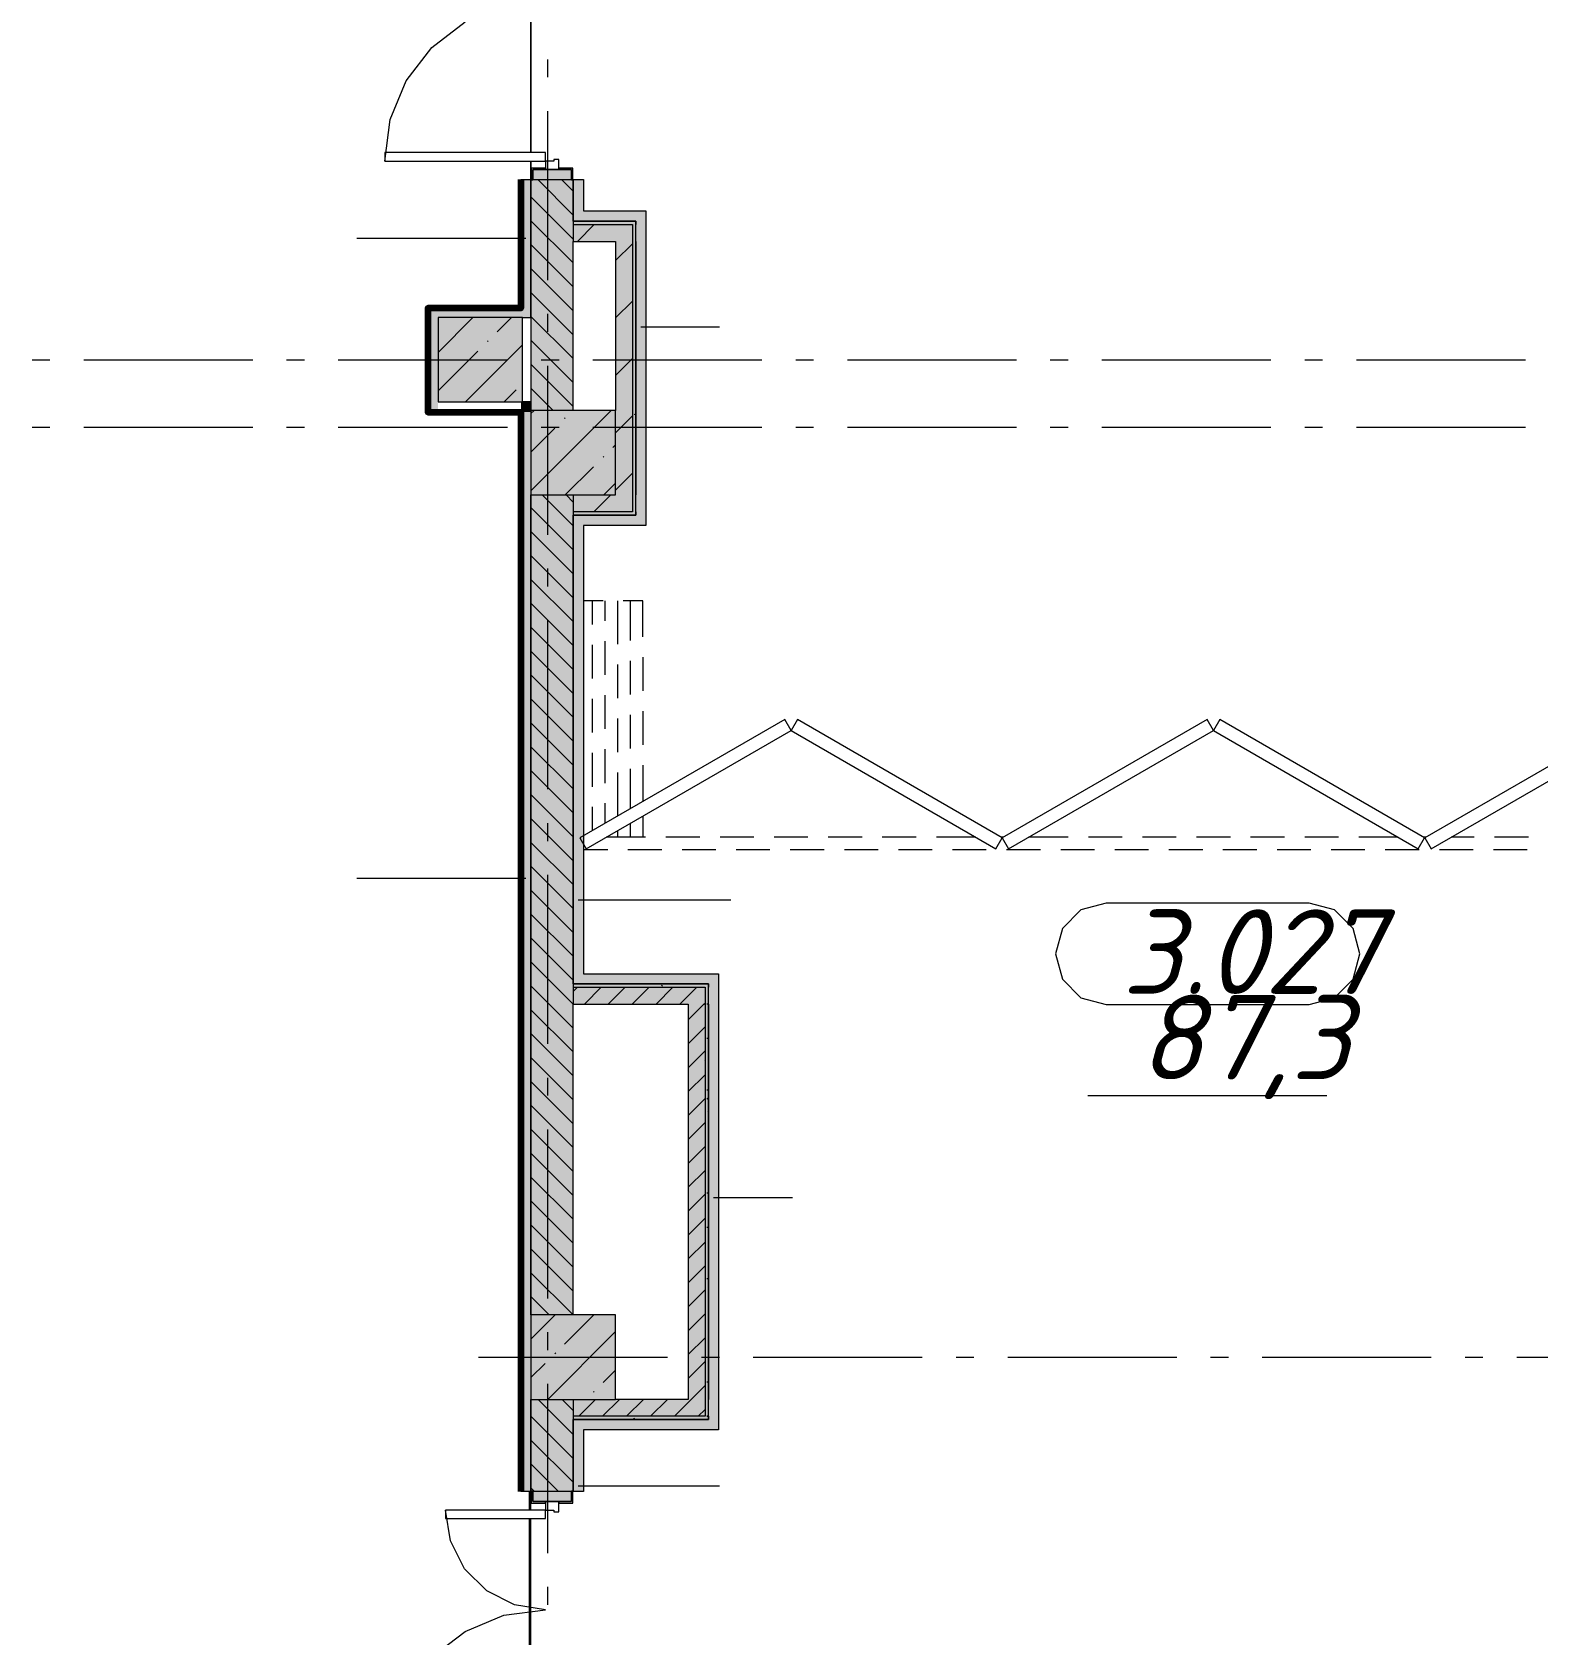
# Model space of a CAD drawing. Header units: millimetres. Extents: x -537608 to 253996, y -217170 to 186033.
# Drawn here: x -224228 to -215319, y 129028 to 138509 of the extents above; entities that cross this region are included whole.
import ezdxf

# ---------------------------------------------------------------- set-up
doc = ezdxf.new("R2010")
doc.units = ezdxf.units.MM
doc.layers.add('16) Лак 1.6м', color=160, linetype='Continuous', lineweight=90)
doc.layers.add('PDF _Геометрия', color=7, linetype='Continuous')
doc.layers.add('PDF _Текст', color=7, linetype='Continuous')
doc.layers.add('PDF _Сплошная заливка', color=7, linetype='Continuous', true_color=0xffffff)
doc.styles.add('PDF ISOCPEUR Italic', font='isocpeui.ttf')

msp = doc.modelspace()

# ---------------------------------------------------------------- hatches: boundary and pattern name
at = {"layer": 'PDF _Сплошная заливка', "true_color": 0xff7d7d, "transparency": 33554559}
h = msp.add_hatch(color=11, dxfattribs=at)
h.paths.add_polyline_path([(-221326.1951, 136821.2584), (-221276.195, 136821.2584), (-221276.195, 137636.2576), (-221336.1957, 137636.2576), (-221336.1957, 136821.2584)], flags=0)
h.paths.add_polyline_path([(-221336.1957, 139396.2576), (-221276.195, 139396.2576), (-221276.195, 140111.2577), (-221336.1957, 140111.2577), (-221336.1957, 139621.2568)], flags=0)
at = {"layer": 'PDF _Сплошная заливка', "transparency": 33554559}
h = msp.add_hatch(color=256, dxfattribs=at)
h.paths.add_polyline_path([(-221276.195, 91921.2686), (-221026.1962, 91921.2686), (-221028.1941, 92444.2684), (-221276.195, 92444.2684)], flags=0)
h.paths.add_polyline_path([(-221036.1945, 94206.2671), (-221036.1945, 94208.265), (-221026.1962, 94208.265), (-221026.1962, 94421.2653), (-221276.195, 94421.2653), (-221273.8698, 94208.265), (-221096.1952, 94206.2671)], flags=0)
h.paths.add_polyline_path([(-221045.5491, 94921.2673), (-221026.1962, 94921.2673), (-221026.1962, 98621.2643), (-221276.195, 98621.2643), (-221276.195, 94921.2673), (-221181.3681, 94921.2673)], flags=0)
h.paths.add_polyline_path([(-221026.1962, 99321.2648), (-221026.1962, 99611.2655), (-221276.195, 99611.2655), (-221276.195, 99321.2648), (-221111.1948, 99321.2648)], flags=0)
h.paths.add_polyline_path([(-221026.1962, 100311.2638), (-221026.1962, 100421.2647), (-221276.195, 100421.2647), (-221276.195, 100311.2638), (-221111.1948, 100311.2638)], flags=0)
h.paths.add_polyline_path([(-221026.1962, 100921.2645), (-221028.1941, 101439.2651), (-221276.195, 101439.2651), (-221276.195, 100921.2645), (-221048.5826, 100921.2645)], flags=0)
h.paths.add_polyline_path([(-221026.1962, 103201.2638), (-221026.1962, 103421.2634), (-221276.195, 103421.2634), (-221273.9215, 103203.2639), (-221028.1941, 103201.2638)], flags=0)
h.paths.add_polyline_path([(-221276.195, 103921.2653), (-221026.1962, 103921.2653), (-221026.1962, 109421.2627), (-221276.195, 109421.2627), (-221276.195, 105320.22)], flags=0)
h.paths.add_polyline_path([(-221026.1962, 109921.2625), (-221028.1941, 110294.2639), (-221276.195, 110294.2639), (-221276.195, 109921.2625)], flags=0)
h.paths.add_polyline_path([(-221096.1952, 112056.2626), (-221026.1962, 112058.2627), (-221026.1962, 112421.2636), (-221276.195, 112421.2636), (-221274.1949, 112058.2627), (-221206.196, 112056.2626)], flags=0)
h.paths.add_polyline_path([(-221214.4095, 112921.2633), (-221026.1962, 112921.2633), (-221026.1962, 118421.2607), (-221276.195, 118421.2607), (-221276.195, 112921.2633)], flags=0)
h.paths.add_polyline_path([(-221276.195, 118921.2605), (-221026.1962, 118921.2605), (-221028.1941, 119439.2612), (-221276.195, 119439.2612)], flags=0)
h.paths.add_polyline_path([(-221036.1945, 121201.2599), (-221036.1945, 121203.26), (-221026.1962, 121203.26), (-221026.1962, 121421.2594), (-221276.195, 121421.2594), (-221273.9215, 121203.26), (-221096.1952, 121201.2599)], flags=0)
h.paths.add_polyline_path([(-221276.195, 121921.2613), (-221026.1962, 121921.2613), (-221026.1962, 127421.2599), (-221276.195, 127421.2599), (-221276.195, 122310.9954)], flags=0)
h.paths.add_polyline_path([(-221254.6267, 127921.2597), (-221026.1962, 127921.2597), (-221028.1941, 128114.259), (-221276.195, 128114.259), (-221276.195, 127921.2597), (-221260.642, 127921.2597)], flags=0)
h.paths.add_polyline_path([(-221096.1952, 129876.2591), (-221026.1962, 129878.2592), (-221026.1962, 130421.2599), (-221276.195, 130421.2599), (-221274.1949, 129878.2592), (-221206.196, 129876.2591)], flags=0)
h.paths.add_polyline_path([(-221189.1855, 130921.2596), (-221026.1962, 130921.2596), (-221026.1962, 135771.2589), (-221276.195, 135771.2589), (-221276.195, 130921.2596)], flags=0)
h.paths.add_polyline_path([(-221273.7191, 136271.2587), (-221026.1962, 136271.2587), (-221028.1941, 137634.2575), (-221276.195, 137634.2575), (-221276.195, 136271.2587)], flags=0)
h.paths.add_polyline_path([(-221036.1945, 139396.2576), (-221036.1945, 139398.2576), (-221026.1962, 139398.2576), (-221028.1941, 139621.2568), (-221276.195, 139621.2568), (-221274.1949, 139398.2576), (-221096.1952, 139396.2576)], flags=0)
at = {"layer": 'PDF _Сплошная заливка', "true_color": 0xff7d7d, "transparency": 33554559}
for points in [[(-220656.196, 137391.2579), (-220656.196, 137451.2576), (-221026.1962, 137451.2576), (-221026.1962, 137391.2579), (-220751.8927, 137391.2579)], [(-221336.1957, 136821.2584), (-221336.1957, 136881.258), (-221886.1956, 136881.258), (-221886.1956, 136821.2584), (-221586.7628, 136821.2584)], [(-221336.1957, 136321.2589), (-221336.1957, 136261.2577), (-221276.195, 136261.2577), (-221276.195, 136321.2589)], [(-221026.1962, 132938.7978), (-220966.1955, 132938.7978), (-220966.1955, 135651.2583), (-221026.1962, 135651.2583), (-221026.1962, 135054.0767)]]:
    msp.add_hatch(color=11, dxfattribs=at).paths.add_polyline_path(points)
at = {"layer": 'PDF _Сплошная заливка', "transparency": 33554559}
for points in [[(-220676.1948, 137371.2583), (-220656.196, 137371.2583), (-220656.196, 137391.2579), (-221026.1962, 137391.2579), (-221026.1962, 137371.2583), (-220751.8927, 137371.2583)], [(-220676.1948, 137271.258), (-220676.1948, 137371.2583), (-221026.1962, 137371.2583), (-221026.1962, 137271.258), (-220751.8927, 137271.258)], [(-220676.1948, 135671.2579), (-220656.196, 135671.2579), (-220656.196, 137371.2583), (-220676.1948, 137371.2583), (-220676.1948, 135771.2589)], [(-221586.7628, 136321.2589), (-221326.1951, 136321.2589), (-221326.1951, 136821.2584), (-221826.1949, 136821.2584), (-221826.1949, 136321.2589)], [(-220776.1952, 135671.2579), (-220676.1948, 135671.2579), (-220676.1948, 135771.2589), (-221026.1962, 135771.2589), (-221026.1962, 135671.2579)], [(-220246.1962, 132858.7978), (-220226.1952, 132858.7978), (-220226.1952, 132878.7982), (-221026.1962, 132878.7982), (-221026.1962, 132858.7978)], [(-220346.1944, 132758.7974), (-220246.1962, 132758.7974), (-220246.1962, 132858.7978), (-221026.1962, 132858.7978), (-221026.1962, 132758.7974)], [(-221276.195, 130421.2599), (-220776.1952, 130421.2599), (-220776.1952, 130921.2596), (-221276.195, 130921.2596), (-221276.195, 130806.3834)]]:
    msp.add_hatch(color=256, dxfattribs=at).paths.add_polyline_path(points)
at = {"layer": 'PDF _Сплошная заливка', "true_color": 0xff7d7d, "transparency": 33554559}
h = msp.add_hatch(color=11, dxfattribs=at)
h.paths.add_polyline_path([(-221336.1957, 118796.2601), (-221276.195, 118796.2601), (-221276.195, 119441.2612), (-221336.1957, 119441.2612), (-221336.1957, 118921.2605)], flags=0)
h.paths.add_polyline_path([(-221276.195, 121201.2599), (-221276.195, 128116.2592), (-221336.1957, 128116.2592), (-221336.1957, 121201.2599)], flags=0)
h.paths.add_polyline_path([(-221276.195, 129876.2591), (-221276.195, 136261.2577), (-221336.1957, 136261.2577), (-221336.1957, 129876.2591)], flags=0)

# ---------------------------------------------------------------- linework, layer by layer
at = {"layer": '16) Лак 1.6м'}
msp.add_lwpolyline([(-221336.1957, 137636.2576), (-221336.1957, 136876.6422), (-221886.1956, 136876.6422), (-221886.1956, 136261.2577), (-221336.1957, 136261.2577), (-221336.1957, 129876.2591)], dxfattribs=at)
at = {"layer": 'PDF _Геометрия', "color": 9, "lineweight": 9, "true_color": 0xc0c0c0}
for p, q in [((-221276.195, 137796.2576), (-221276.195, 139236.2576)), ((-221276.195, 139236.2576), (-221276.195, 137796.2576)), ((-221276.195, 137636.2576), (-221276.195, 137746.2574)), ((-221276.195, 137746.2574), (-221276.195, 137636.2576)), ((-221286.1954, 129876.2591), (-221286.1954, 129766.2593)), ((-221276.195, 129766.2593), (-221276.195, 129876.2591)), ((-221286.1954, 129716.2591), (-221286.1954, 128276.2591)), ((-221276.195, 128276.2591), (-221276.195, 129716.2591))]:
    msp.add_line(p, q, dxfattribs=at)
at = {"layer": 'PDF _Геометрия', "lineweight": 9}
for p, q in [((-221862.9458, 138418.009), (-221666.1961, 138568.9819)), ((-222013.9196, 138221.2584), (-221862.9458, 138418.009)), ((-222108.8239, 137992.1355), (-222013.9196, 138221.2584)), ((-222141.1957, 137746.2574), (-222108.8239, 137992.1355)), ((-221191.1942, 137796.2576), (-222141.1957, 137796.2576)), ((-222141.1957, 137796.2576), (-222141.1957, 137746.2574)), ((-221191.1942, 137746.2574), (-221191.1942, 137796.2576)), ((-222141.1957, 137746.2574), (-221191.1942, 137746.2574)), ((-221191.1942, 137704.2581), (-221274.1949, 137704.2581)), ((-221274.1949, 137704.2581), (-221274.1949, 137634.2575)), ((-221266.1945, 137634.2575), (-221266.1945, 137696.2588)), ((-221266.1945, 137696.2588), (-221191.1942, 137696.2588)), ((-221036.1945, 137696.2588), (-221266.1945, 137696.2588)), ((-221266.1945, 137696.2588), (-221266.1945, 137636.2576)), ((-221191.1942, 137746.2574), (-221191.1942, 137696.2588)), ((-221141.1962, 137746.2574), (-221191.1942, 137746.2574)), ((-221191.1942, 137696.2588), (-221191.1942, 137704.2581)), ((-221191.1942, 137696.2588), (-221111.1948, 137696.2588)), ((-221111.1948, 137756.2584), (-221141.1962, 137756.2584)), ((-221141.1962, 137756.2584), (-221141.1962, 137746.2574)), ((-221111.1948, 137696.2588), (-221111.1948, 137756.2584)), ((-221028.1941, 137704.2581), (-221111.1948, 137704.2581)), ((-221111.1948, 137704.2581), (-221111.1948, 137696.2588)), ((-221111.1948, 137696.2588), (-221036.1945, 137696.2588)), ((-221036.1945, 137696.2588), (-221036.1945, 137634.2575)), ((-221036.1945, 137636.2576), (-221036.1945, 137696.2588)), ((-221028.1941, 137634.2575), (-221028.1941, 137704.2581)), ((-221336.1957, 136881.258), (-221336.1957, 137636.2576)), ((-221336.1957, 137636.2576), (-221276.195, 137636.2576)), ((-221276.195, 137636.2576), (-221276.195, 136821.2584)), ((-221276.195, 136821.2584), (-221276.195, 137636.2576)), ((-221274.1949, 137634.2575), (-221266.1945, 137634.2575)), ((-221266.1945, 137636.2576), (-221036.1945, 137636.2576)), ((-221026.1962, 137426.0381), (-221236.4149, 137636.2576)), ((-221026.1962, 137567.46), (-221094.9938, 137636.2576)), ((-221036.1945, 137634.2575), (-221028.1941, 137634.2575)), ((-221026.1962, 137636.2576), (-221026.1962, 137451.2576)), ((-221026.1962, 137451.2576), (-221026.1962, 137636.2576)), ((-221026.1962, 137636.2576), (-220966.1955, 137636.2576)), ((-220966.1955, 137636.2576), (-220966.1955, 137451.2576)), ((-221026.1962, 137284.6167), (-221276.195, 137534.6169)), ((-221026.1962, 137143.1957), (-221276.195, 137393.1959)), ((-221026.1962, 137451.2576), (-221026.1962, 137391.2579)), ((-221026.1962, 137391.2579), (-221026.1962, 137451.2576)), ((-221026.1962, 137391.2579), (-220656.196, 137391.2579)), ((-220656.196, 137391.2579), (-221026.1962, 137391.2579)), ((-221026.1962, 137391.2579), (-221026.1962, 137371.2583)), ((-220966.1955, 137451.2576), (-220656.196, 137451.2576)), ((-220656.196, 137451.2576), (-220596.1954, 137451.2576)), ((-220656.196, 137371.2583), (-220656.196, 137391.2579)), ((-220656.196, 137391.2579), (-220656.196, 137371.2583)), ((-220596.1954, 137451.2576), (-220596.1954, 135651.2583)), ((-221026.1962, 137371.2583), (-220676.1948, 137371.2583)), ((-221026.1962, 137371.2583), (-221026.1962, 137271.258)), ((-221001.6977, 137271.258), (-220901.6995, 137371.2583)), ((-220676.1948, 137371.2583), (-220676.1948, 137271.258)), ((-220656.196, 137271.258), (-220656.196, 137371.2583)), ((-221306.1942, 137287.3704), (-222306.1959, 137287.3704)), ((-221026.1962, 137001.7752), (-221276.195, 137251.7748)), ((-221026.1962, 136271.2587), (-221026.1962, 137271.258)), ((-221026.1962, 137271.258), (-220776.1952, 137271.258)), ((-220776.1952, 137271.258), (-220776.1952, 136271.2587)), ((-220776.1952, 137157.3503), (-220676.1948, 137257.3502)), ((-220676.1948, 137271.258), (-220676.1948, 135771.2589)), ((-220656.196, 135771.2589), (-220656.196, 137271.258)), ((-220656.196, 137271.258), (-220656.196, 135771.2589)), ((-221026.1962, 136860.3525), (-221276.195, 137110.3526)), ((-221026.1962, 136718.9315), (-221276.195, 136968.9316)), ((-220776.1952, 136817.9399), (-220676.1948, 136917.9389)), ((-221886.1956, 136821.2584), (-221886.1956, 136881.258)), ((-221886.1956, 136881.258), (-221336.1957, 136881.258)), ((-221886.1956, 136261.2577), (-221886.1956, 136821.2584)), ((-221826.1949, 136614.742), (-221619.6793, 136821.2584)), ((-221326.1951, 136821.2584), (-221826.1949, 136821.2584)), ((-221826.1949, 136821.2584), (-221826.1949, 136321.2589)), ((-221476.8825, 136735.9575), (-221391.5803, 136821.2584)), ((-221326.1951, 136321.2589), (-221326.1951, 136821.2584)), ((-221326.1951, 136821.2584), (-221276.195, 136821.2584)), ((-221026.1962, 136577.5109), (-221276.195, 136827.5103)), ((-221276.195, 136821.2584), (-221276.195, 136271.2587)), ((-220626.1947, 136766.2458), (-220160.0458, 136766.2458)), ((-221663.4812, 136321.2589), (-221326.1951, 136658.5443)), ((-221533.9057, 136678.932), (-221529.1649, 136683.6736)), ((-221026.1962, 136436.0896), (-221276.195, 136686.0892)), ((-221826.1949, 136386.6441), (-221590.931, 136621.9076)), ((-221026.1962, 136294.6672), (-221276.195, 136544.6674)), ((-220776.1952, 136478.5278), (-220676.1948, 136578.5282)), ((-221435.3844, 136321.2589), (-221362.832, 136393.8089)), ((-221144.206, 136271.2587), (-221276.195, 136403.2461)), ((-221826.1949, 136261.2577), (-221886.1956, 136261.2577)), ((-221826.1949, 136321.2589), (-221326.1951, 136321.2589)), ((-221336.1957, 136261.2577), (-221826.1949, 136261.2577)), ((-221336.1957, 129876.2591), (-221336.1957, 136261.2577)), ((-221276.195, 136321.2589), (-221326.1951, 136321.2589)), ((-221276.195, 136271.2587), (-221276.195, 136321.2589)), ((-221276.195, 136252.3482), (-221257.2856, 136271.2587)), ((-221276.195, 135796.1511), (-220801.0877, 136271.2587)), ((-220776.1952, 136271.2587), (-221276.195, 136271.2587)), ((-221276.195, 136271.2587), (-221276.195, 135771.2589)), ((-220776.1952, 135771.2589), (-220776.1952, 136271.2587)), ((-221276.195, 136024.249), (-221134.733, 136165.7111)), ((-221077.7099, 136222.735), (-221072.9669, 136227.4773)), ((-220776.1952, 136139.1166), (-220676.1948, 136239.117)), ((-220792.5857, 136051.6619), (-220776.1952, 136068.053)), ((-220849.6109, 135994.6371), (-220844.8701, 135999.3779)), ((-221072.9885, 135771.2589), (-220906.6362, 135937.6118)), ((-220776.1952, 135799.7053), (-220676.1948, 135899.7058)), ((-220844.8916, 135771.2589), (-220776.1952, 135839.9536)), ((-221276.195, 135771.2589), (-221276.195, 130921.2596)), ((-221276.195, 130921.2596), (-221276.195, 135771.2589)), ((-221276.195, 135771.2589), (-220776.1952, 135771.2589)), ((-221026.1962, 135446.1401), (-221276.195, 135696.1402)), ((-221026.1962, 135587.5613), (-221209.8926, 135771.2589)), ((-221026.1962, 135728.9825), (-221068.4716, 135771.2589)), ((-221026.1962, 135771.2589), (-221026.1962, 135671.2579)), ((-220904.6426, 135671.2579), (-220804.6422, 135771.2589)), ((-220676.1948, 135771.2589), (-220676.1948, 135671.2579)), ((-220656.196, 135671.2579), (-220656.196, 135771.2589)), ((-220676.1948, 135671.2579), (-221026.1962, 135671.2579)), ((-221026.1962, 135671.2579), (-221026.1962, 135651.2583)), ((-220966.1955, 135651.2583), (-221026.1962, 135651.2583)), ((-221026.1962, 135651.2583), (-221026.1962, 132938.7978)), ((-221026.1962, 132878.7982), (-221026.1962, 135651.2583)), ((-221026.1962, 135651.2583), (-220656.196, 135651.2583)), ((-220656.196, 135651.2583), (-220966.1955, 135651.2583)), ((-220596.1954, 135591.2587), (-220966.1955, 135591.2587)), ((-220966.1955, 135591.2587), (-220966.1955, 132938.7978)), ((-220656.196, 135671.2579), (-220656.196, 135651.2583)), ((-220656.196, 135651.2583), (-220656.196, 135671.2579)), ((-220596.1954, 135651.2583), (-220596.1954, 135591.2587)), ((-221026.1962, 135304.7182), (-221276.195, 135554.719)), ((-221026.1962, 135163.297), (-221276.195, 135413.2963)), ((-221026.1962, 135021.8758), (-221276.195, 135271.876)), ((-221026.1962, 134880.4546), (-221276.195, 135130.4547)), ((-220850.0114, 135145.4159), (-220966.1955, 135145.4159)), ((-220913.8271, 135145.4159), (-220913.8271, 135005.4684)), ((-220838.8268, 135145.4159), (-220838.8268, 135027.1245)), ((-220763.8265, 135145.4159), (-220763.8265, 134888.7814)), ((-220613.8281, 135145.4159), (-220730.0122, 135145.4159)), ((-220688.8283, 135145.4159), (-220688.8283, 134910.4389)), ((-220613.8281, 134932.0957), (-220613.8281, 135145.4159)), ((-221026.1962, 134739.0327), (-221276.195, 134989.0329)), ((-221026.1962, 134597.6115), (-221276.195, 134847.6117)), ((-220913.8271, 134885.4677), (-220913.8271, 134685.4684)), ((-220838.8268, 134907.1252), (-220838.8268, 134707.1245)), ((-220763.8265, 134768.7821), (-220763.8265, 134568.7814)), ((-220688.8283, 134790.4389), (-220688.8283, 134590.4389)), ((-220613.8281, 134812.095), (-220613.8281, 134612.0957)), ((-221026.1962, 134456.1903), (-221276.195, 134706.1905)), ((-221026.1962, 134314.7691), (-221276.195, 134564.7693)), ((-220913.8271, 134565.4677), (-220913.8271, 134365.4684)), ((-220838.8268, 134587.1259), (-220838.8268, 134387.1245)), ((-220763.8265, 134448.7821), (-220763.8265, 134248.7814)), ((-220688.8283, 134470.4389), (-220688.8283, 134270.4389)), ((-220613.8281, 134492.095), (-220613.8281, 134292.0957)), ((-221026.1962, 134173.3472), (-221276.195, 134423.3474)), ((-219775.2527, 134443.062), (-220987.6023, 133742.9149)), ((-220950.0957, 133677.9664), (-219737.746, 134378.1149)), ((-219737.746, 134378.1149), (-219775.2527, 134443.062)), ((-219700.2373, 134443.062), (-219737.746, 134378.1149)), ((-219737.746, 134378.1149), (-218525.3942, 133677.9664)), ((-218487.8877, 133742.9149), (-219700.2373, 134443.062)), ((-217275.9083, 134443.062), (-218488.2601, 133742.9149)), ((-218450.7514, 133677.9664), (-217238.4017, 134378.1149)), ((-217238.4017, 134378.1149), (-217275.9083, 134443.062)), ((-217201.9457, 134443.062), (-217239.4545, 134378.1149)), ((-217239.4545, 134378.1149), (-216027.1048, 133677.9664)), ((-215989.5961, 133742.9149), (-217201.9457, 134443.062)), ((-214776.5661, 134443.062), (-215988.9157, 133742.9149)), ((-215951.407, 133677.9664), (-214739.0574, 134378.1149)), ((-221026.1962, 134031.926), (-221276.195, 134281.9262)), ((-220838.8268, 134267.1245), (-220838.8268, 134067.1252)), ((-220913.8271, 134245.4677), (-220913.8271, 134045.4684)), ((-220613.8281, 134172.0957), (-220613.8281, 133958.7741)), ((-221026.1962, 133890.5056), (-221276.195, 134140.505)), ((-220763.8265, 134128.7821), (-220763.8265, 133872.1483)), ((-220688.8283, 134150.4389), (-220688.8283, 133915.4612)), ((-221026.1962, 133749.0844), (-221276.195, 133999.0838)), ((-220913.8271, 133925.4684), (-220913.8271, 133785.521)), ((-220838.8268, 133947.1245), (-220838.8268, 133828.8339)), ((-221026.1962, 133607.6618), (-221276.195, 133857.6619)), ((-220763.8265, 133785.5393), (-220763.8265, 133746.2582)), ((-220688.8283, 133828.8523), (-220688.8283, 133746.2582)), ((-220613.8281, 133872.1666), (-220613.8281, 133746.2582)), ((-221026.1962, 133466.2413), (-221276.195, 133716.2408)), ((-220987.6023, 133742.9149), (-220950.0957, 133677.9664)), ((-220597.7455, 133746.2582), (-220831.8448, 133746.2582)), ((-220277.7455, 133746.2582), (-220477.7442, 133746.2582)), ((-219957.7456, 133746.2582), (-220157.7442, 133746.2582)), ((-219637.7457, 133746.2582), (-219837.7443, 133746.2582)), ((-219317.7458, 133746.2582), (-219517.7444, 133746.2582)), ((-218997.7458, 133746.2582), (-219197.7444, 133746.2582)), ((-218643.6452, 133746.2582), (-218877.7445, 133746.2582)), ((-218525.3942, 133677.9664), (-218487.8877, 133742.9149)), ((-218482.4687, 133746.2582), (-218493.6769, 133746.2582)), ((-218488.2601, 133742.9149), (-218450.7514, 133677.9664)), ((-218098.9286, 133746.2582), (-218332.5004, 133746.2582)), ((-217778.9287, 133746.2582), (-217978.9273, 133746.2582)), ((-217458.9287, 133746.2582), (-217658.9273, 133746.2582)), ((-217138.9288, 133746.2582), (-217338.9274, 133746.2582)), ((-216818.9289, 133746.2582), (-217018.9275, 133746.2582)), ((-216498.9289, 133746.2582), (-216698.9275, 133746.2582)), ((-216145.3558, 133746.2582), (-216378.9276, 133746.2582)), ((-216027.1048, 133677.9664), (-215989.5961, 133742.9149)), ((-215983.1243, 133746.2582), (-215995.3875, 133746.2582)), ((-215988.9157, 133742.9149), (-215951.407, 133677.9664)), ((-215695.9074, 133746.2582), (-215833.156, 133746.2582)), ((-215375.9075, 133746.2582), (-215575.9061, 133746.2582)), ((-220822.4256, 133671.258), (-220966.1955, 133671.258)), ((-220502.4256, 133671.258), (-220702.4264, 133671.258)), ((-220182.4257, 133671.258), (-220382.4265, 133671.258)), ((-219862.4258, 133671.258), (-220062.4265, 133671.258)), ((-219542.4258, 133671.258), (-219742.4266, 133671.258)), ((-219222.4259, 133671.258), (-219422.4266, 133671.258)), ((-218902.4259, 133671.258), (-219102.4267, 133671.258)), ((-218582.426, 133671.258), (-218782.4268, 133671.258)), ((-218262.4261, 133671.258), (-218462.4268, 133671.258)), ((-217942.4261, 133671.258), (-218142.4269, 133671.258)), ((-217622.4261, 133671.258), (-217822.4269, 133671.258)), ((-217302.4262, 133671.258), (-217502.427, 133671.258)), ((-216982.4263, 133671.258), (-217182.4271, 133671.258)), ((-216662.4264, 133671.258), (-216862.4271, 133671.258)), ((-216342.4264, 133671.258), (-216542.4272, 133671.258)), ((-216022.4264, 133671.258), (-216222.4272, 133671.258)), ((-215702.4265, 133671.258), (-215902.4273, 133671.258)), ((-215382.4266, 133671.258), (-215582.4274, 133671.258)), ((-221306.1942, 133503.2458), (-222306.1959, 133503.2458)), ((-221026.1962, 133324.8201), (-221276.195, 133574.8196)), ((-221026.1962, 133183.3989), (-221276.195, 133433.3984)), ((-220996.1948, 133376.2376), (-220093.5647, 133376.2376)), ((-221026.1962, 133041.977), (-221276.195, 133291.9765)), ((-221026.1962, 132900.5558), (-221276.195, 133150.5553)), ((-221026.1962, 132759.1346), (-221276.195, 133009.1348)), ((-221026.1962, 132938.7978), (-221026.1962, 132878.7982)), ((-220966.1955, 132938.7978), (-220226.1952, 132938.7978)), ((-220226.1952, 132938.7978), (-220166.1946, 132938.7978)), ((-220166.1946, 132938.7978), (-220166.1946, 130301.2594)), ((-221026.1962, 132617.7134), (-221276.195, 132867.7137)), ((-221026.1962, 132878.7982), (-220226.1952, 132878.7982)), ((-220226.1952, 132878.7982), (-221026.1962, 132878.7982)), ((-221026.1962, 132878.7982), (-221026.1962, 132858.7978)), ((-221026.1962, 132834.4157), (-221001.814, 132858.7978)), ((-221026.1962, 132858.7978), (-220246.1962, 132858.7978)), ((-221026.1962, 132858.7978), (-221026.1962, 132758.7974)), ((-220960.3912, 132758.7974), (-220860.3929, 132858.7978)), ((-220818.9701, 132758.7974), (-220718.9697, 132858.7978)), ((-220677.549, 132758.7974), (-220577.5486, 132858.7978)), ((-220536.1279, 132758.7974), (-220436.1276, 132858.7978)), ((-220394.7069, 132758.7974), (-220294.7066, 132858.7978)), ((-220246.1962, 132858.7978), (-220246.1962, 132758.7974)), ((-220226.1952, 132858.7978), (-220226.1952, 132878.7982)), ((-220226.1952, 132878.7982), (-220226.1952, 132858.7978)), ((-220226.1952, 132758.7974), (-220226.1952, 132858.7978)), ((-221026.1962, 130921.2596), (-221026.1962, 132758.7974)), ((-221026.1962, 132758.7974), (-220346.1944, 132758.7974)), ((-220346.1944, 132665.8879), (-220253.2859, 132758.7974)), ((-220346.1944, 132758.7974), (-220346.1944, 130421.2599)), ((-220253.2859, 132758.7974), (-220246.1962, 132765.8875)), ((-220246.1962, 132758.7974), (-220246.1962, 130421.2599)), ((-220226.1952, 130421.2599), (-220226.1952, 132758.7974)), ((-220226.1952, 132758.7974), (-220226.1952, 130421.2599)), ((-221026.1962, 132476.2916), (-221276.195, 132726.291)), ((-221026.1962, 132334.8704), (-221276.195, 132584.8705)), ((-220346.1944, 132524.4667), (-220246.1962, 132624.4663)), ((-220346.1944, 132383.0448), (-220246.1962, 132483.045)), ((-221026.1962, 132193.4492), (-221276.195, 132443.4493)), ((-221026.1962, 132052.0279), (-221276.195, 132302.0281)), ((-220346.1944, 132241.6237), (-220246.1962, 132341.6239)), ((-220346.1944, 132100.2025), (-220246.1962, 132200.202)), ((-221026.1962, 131910.6061), (-221276.195, 132160.6063)), ((-221026.1962, 131769.1849), (-221276.195, 132019.1851)), ((-220346.1944, 131958.7819), (-220246.1962, 132058.7809)), ((-220346.1944, 131817.3592), (-220246.1962, 131917.3597)), ((-221026.1962, 131627.7637), (-221276.195, 131877.7638)), ((-221026.1962, 131486.3418), (-221276.195, 131736.3428)), ((-220346.1944, 131675.9382), (-220246.1962, 131775.9391)), ((-220346.1944, 131534.5177), (-220246.1962, 131634.5164)), ((-220196.196, 131615.762), (-219730.045, 131615.762)), ((-221026.1962, 131344.9205), (-221276.195, 131594.921)), ((-221026.1962, 131203.4995), (-221276.195, 131453.4996)), ((-220346.1944, 131393.0964), (-220246.1962, 131493.0954)), ((-220346.1944, 131251.6745), (-220246.1962, 131351.6748)), ((-221026.1962, 131062.0789), (-221276.195, 131312.0786)), ((-221026.7968, 130921.2596), (-221276.195, 131170.6573)), ((-220346.1944, 131110.2534), (-220246.1962, 131210.2538)), ((-220346.1944, 130968.8321), (-220246.1962, 131068.8311)), ((-221168.2179, 130921.2596), (-221276.195, 131029.2354)), ((-221276.195, 130777.9844), (-221132.9202, 130921.2596)), ((-220776.1952, 130921.2596), (-221276.195, 130921.2596)), ((-221276.195, 130921.2596), (-221276.195, 130421.2599)), ((-221077.7099, 130748.3718), (-220904.8213, 130921.2596)), ((-220776.1952, 130421.2599), (-220776.1952, 130921.2596)), ((-220346.1944, 130827.4111), (-220246.1962, 130927.4106)), ((-221176.7242, 130421.2599), (-220776.1952, 130821.7875)), ((-220346.1944, 130685.9892), (-220246.1962, 130785.9896)), ((-221134.733, 130691.3479), (-221129.9922, 130696.0895)), ((-221276.195, 130549.8865), (-221191.7583, 130634.3226)), ((-220849.6109, 130520.2739), (-220776.1952, 130593.6896)), ((-220346.1944, 130544.5678), (-220246.1962, 130644.5683)), ((-220906.6362, 130463.2487), (-220901.8933, 130467.9903)), ((-220328.0838, 130421.2599), (-220246.1962, 130503.1464)), ((-221276.195, 130421.2599), (-220776.1952, 130421.2599)), ((-221276.195, 129876.2591), (-221276.195, 130421.2599)), ((-221276.195, 130421.2599), (-221276.195, 129876.2591)), ((-221026.1962, 130213.5504), (-221233.9045, 130421.2599)), ((-221026.1962, 130354.971), (-221092.4834, 130421.2599)), ((-221026.1962, 130421.2599), (-221026.1962, 130321.2589)), ((-220993.7684, 130321.2589), (-220893.768, 130421.2599)), ((-220852.3474, 130321.2589), (-220752.3469, 130421.2599)), ((-220346.1944, 130421.2599), (-220776.1952, 130421.2599)), ((-220710.9262, 130321.2589), (-220610.9259, 130421.2599)), ((-220569.5031, 130321.2589), (-220469.5048, 130421.2599)), ((-220428.082, 130321.2589), (-220328.0838, 130421.2599)), ((-220246.1962, 130421.2599), (-220246.1962, 130321.2589)), ((-220226.1952, 130321.2589), (-220226.1952, 130421.2599)), ((-221026.1962, 130072.1294), (-221276.195, 130322.1287)), ((-220246.1962, 130321.2589), (-221026.1962, 130321.2589)), ((-221026.1962, 130321.2589), (-221026.1962, 130301.2594)), ((-221026.1962, 130241.2589), (-221026.1962, 130301.2594)), ((-221026.1962, 130301.2594), (-220226.1952, 130301.2594)), ((-220226.1952, 130301.2594), (-221026.1962, 130301.2594)), ((-221026.1962, 130301.2594), (-221026.1962, 130241.2589)), ((-220286.6609, 130321.2589), (-220246.1962, 130361.7253)), ((-220226.1952, 130301.2594), (-220226.1952, 130321.2589)), ((-220226.1952, 130321.2589), (-220226.1952, 130301.2594)), ((-220166.1946, 130301.2594), (-220166.1946, 130241.2589)), ((-221026.1962, 129930.7081), (-221276.195, 130180.7082)), ((-221026.1962, 129876.2591), (-221026.1962, 130241.2589)), ((-221026.1962, 130241.2589), (-221026.1962, 129876.2591)), ((-220166.1946, 130241.2589), (-220966.1955, 130241.2589)), ((-220966.1955, 130241.2589), (-220966.1955, 129876.2591)), ((-221113.169, 129876.2591), (-221276.195, 130039.2856)), ((-221254.5901, 129876.2591), (-221276.195, 129897.8645)), ((-220996.1948, 129908.9011), (-220160.0458, 129908.9011)), ((-221276.195, 129876.2591), (-221336.1957, 129876.2591)), ((-221266.1945, 129878.2592), (-221274.1949, 129878.2592)), ((-221274.1949, 129878.2592), (-221274.1949, 129808.2586)), ((-221274.1949, 129808.2586), (-221191.1942, 129808.2586)), ((-221266.1945, 129816.2595), (-221266.1945, 129878.2592)), ((-221036.1945, 129876.2591), (-221266.1945, 129876.2591)), ((-221266.1945, 129876.2591), (-221266.1945, 129816.2595)), ((-221191.1942, 129816.2595), (-221266.1945, 129816.2595)), ((-221266.1945, 129816.2595), (-221036.1945, 129816.2595)), ((-221111.1948, 129816.2595), (-221191.1942, 129816.2595)), ((-221191.1942, 129816.2595), (-221191.1942, 129766.2593)), ((-221191.1942, 129808.2586), (-221191.1942, 129816.2595)), ((-221111.1948, 129756.2599), (-221111.1948, 129816.2595)), ((-221036.1945, 129816.2595), (-221111.1948, 129816.2595)), ((-221111.1948, 129816.2595), (-221111.1948, 129808.2586)), ((-221111.1948, 129808.2586), (-221028.1941, 129808.2586)), ((-221036.1945, 129878.2592), (-221036.1945, 129816.2595)), ((-221028.1941, 129878.2592), (-221036.1945, 129878.2592)), ((-221036.1945, 129816.2595), (-221036.1945, 129876.2591)), ((-221028.1941, 129808.2586), (-221028.1941, 129878.2592)), ((-220966.1955, 129876.2591), (-221026.1962, 129876.2591)), ((-221781.196, 129766.2593), (-221781.196, 129716.2591)), ((-221191.1942, 129766.2593), (-221781.196, 129766.2593)), ((-221752.3185, 129583.9393), (-221781.196, 129766.2593)), ((-221781.196, 129716.2591), (-221191.1942, 129716.2591)), ((-221191.1942, 129716.2591), (-221191.1942, 129766.2593)), ((-221191.1942, 129766.2593), (-221141.1962, 129766.2593)), ((-221141.1962, 129766.2593), (-221141.1962, 129756.2599)), ((-221141.1962, 129756.2599), (-221111.1948, 129756.2599)), ((-221668.5148, 129419.4661), (-221752.3185, 129583.9393)), ((-221537.9877, 129288.9395), (-221668.5148, 129419.4661)), ((-221373.5149, 129205.1353), (-221537.9877, 129288.9395)), ((-221666.1961, 129048.9832), (-221437.0723, 129143.8886)), ((-221437.0723, 129143.8886), (-221191.1942, 129176.2594)), ((-221191.1942, 129176.2594), (-221373.5149, 129205.1353)), ((-221862.9458, 128898.0106), (-221666.1961, 129048.9832))]:
    msp.add_line(p, q, dxfattribs=at)
at = {"layer": 'PDF _Геометрия', "color": 253, "lineweight": 9, "true_color": 0xaaaaaa}
for p, q in [((-221176.1946, 138241.6687), (-221176.1946, 138347.5012)), ((-221176.1946, 137041.668), (-221176.1946, 138041.6679)), ((-221026.1962, 137286.2579), (-221026.1962, 137294.258)), ((-221176.1946, 136735.8349), (-221176.1946, 136841.6687)), ((-224227.7285, 136571.2582), (-224121.8957, 136571.2582)), ((-223921.8949, 136571.2582), (-222921.8976, 136571.2582)), ((-222721.8968, 136571.2582), (-222616.0641, 136571.2582)), ((-222416.0633, 136571.2582), (-221416.0637, 136571.2582)), ((-221216.063, 136571.2582), (-221110.2303, 136571.2582)), ((-221176.1946, 135535.8355), (-221176.1946, 136535.8346)), ((-220910.2295, 136571.2582), (-219910.2299, 136571.2582)), ((-219710.2313, 136571.2582), (-219604.3965, 136571.2582)), ((-219404.3978, 136571.2582), (-218404.3982, 136571.2582)), ((-218204.3975, 136571.2582), (-218098.5648, 136571.2582)), ((-217898.564, 136571.2582), (-216898.5644, 136571.2582)), ((-216698.5637, 136571.2582), (-216592.731, 136571.2582)), ((-216392.7323, 136571.2582), (-215392.7306, 136571.2582)), ((-224227.7285, 136171.2583), (-224121.8957, 136171.2583)), ((-223921.8949, 136171.2583), (-222921.8976, 136171.2583)), ((-222721.8968, 136171.2583), (-222616.0641, 136171.2583)), ((-222416.0633, 136171.2583), (-221416.0637, 136171.2583)), ((-221216.063, 136171.2583), (-221110.2303, 136171.2583)), ((-220910.2295, 136171.2583), (-219910.2299, 136171.2583)), ((-219710.2313, 136171.2583), (-219604.3965, 136171.2583)), ((-219404.3978, 136171.2583), (-218404.3982, 136171.2583)), ((-218204.3975, 136171.2583), (-218098.5648, 136171.2583)), ((-217898.564, 136171.2583), (-216898.5644, 136171.2583)), ((-216698.5637, 136171.2583), (-216592.731, 136171.2583)), ((-216392.7323, 136171.2583), (-215392.7306, 136171.2583)), ((-221176.1946, 135230.0023), (-221176.1946, 135335.8347)), ((-221176.1946, 134030.0015), (-221176.1946, 135030.0022)), ((-221176.1946, 133724.1689), (-221176.1946, 133830.0015)), ((-221176.1946, 132524.1689), (-221176.1946, 133524.1682)), ((-218022.8992, 133316.2351), (-218132.7063, 133206.4279)), ((-217872.8986, 133356.4277), (-218022.8992, 133316.2351)), ((-216672.9005, 133356.4277), (-217872.8986, 133356.4277)), ((-216522.8999, 133316.2351), (-216672.9005, 133356.4277)), ((-216413.0928, 133206.4279), (-216522.8999, 133316.2351)), ((-218132.7063, 133206.4279), (-218172.8998, 133056.4274)), ((-216372.8993, 133056.4274), (-216413.0928, 133206.4279)), ((-218172.8998, 133056.4274), (-218132.7063, 132906.4275)), ((-216413.0928, 132906.4275), (-216372.8993, 133056.4274)), ((-218132.7063, 132906.4275), (-218022.8992, 132796.6197)), ((-216522.8999, 132796.6197), (-216413.0928, 132906.4275)), ((-218022.8992, 132796.6197), (-217872.8986, 132756.427)), ((-217872.8986, 132756.427), (-216672.9005, 132756.427)), ((-216672.9005, 132756.427), (-216522.8999, 132796.6197)), ((-221176.1946, 132218.335), (-221176.1946, 132324.169)), ((-217981.9371, 132218.3922), (-216569.0269, 132218.3922)), ((-221176.1946, 131018.3358), (-221176.1946, 132018.3357)), ((-221176.1946, 130712.5025), (-221176.1946, 130818.335)), ((-221586.1944, 130671.2595), (-220467.6318, 130671.2595)), ((-220267.631, 130671.2595), (-220161.7982, 130671.2595)), ((-219961.7975, 130671.2595), (-218961.7979, 130671.2595)), ((-218761.7971, 130671.2595), (-218655.9644, 130671.2595)), ((-218455.9637, 130671.2595), (-217455.9641, 130671.2595)), ((-217255.9655, 130671.2595), (-217150.1306, 130671.2595)), ((-216950.132, 130671.2595), (-215950.1325, 130671.2595)), ((-215750.1317, 130671.2595), (-215644.2989, 130671.2595)), ((-215444.2982, 130671.2595), (-214444.2987, 130671.2595)), ((-221176.1946, 129512.5025), (-221176.1946, 130512.5031)), ((-221176.1946, 129206.6687), (-221176.1946, 129312.5025))]:
    msp.add_line(p, q, dxfattribs=at)
at = {"layer": 'PDF _Геометрия', "color": 8, "lineweight": 9, "true_color": 0x787878}
for p, q in [((-220661.1801, 136249.6532), (-220664.5323, 136243.8471)), ((-220499.7926, 132871.5852), (-220503.1469, 132865.7778)), ((-220236.5962, 132761.0162), (-220229.8897, 132761.0162)), ((-220236.5962, 132557.8176), (-220229.8897, 132557.8176)), ((-220243.9786, 132424.177), (-220246.1962, 132428.0156)), ((-220236.5962, 132253.0171), (-220229.8897, 132253.0171)), ((-220230.3676, 132197.4013), (-220233.7198, 132203.2074)), ((-220226.1952, 132126.2706), (-220229.2158, 132121.0366)), ((-220236.5962, 131643.4171), (-220229.8897, 131643.4171)), ((-220236.5962, 131440.217), (-220229.8897, 131440.217)), ((-220236.5962, 131135.4171), (-220229.8897, 131135.4171)), ((-220236.5962, 130525.817), (-220229.8897, 130525.817)), ((-220663.0123, 130305.1662), (-220666.3666, 130310.9737)), ((-220229.8897, 130322.6169), (-220236.5962, 130322.6169)), ((-220236.5962, 130322.6169), (-220229.8897, 130322.6169))]:
    msp.add_line(p, q, dxfattribs=at)
at = {"layer": 'PDF _Сплошная заливка', "color": 7, "lineweight": 35, "true_color": 0xf4f4f4, "transparency": 33554559}
for points in [[(-221036.1945, 137636.2576), (-221036.1945, 137696.2588), (-221266.1945, 137636.2576), (-221266.1945, 137696.2588)], [(-221036.1945, 129816.2595), (-221036.1945, 129876.2591), (-221266.1945, 129816.2595), (-221266.1945, 129876.2591)]]:
    msp.add_solid(points, dxfattribs=at)
at = {"layer": 'PDF _Сплошная заливка', "color": 11, "lineweight": 35, "true_color": 0xff7d7d, "transparency": 33554559}
for points in [[(-220966.1955, 137451.2576), (-220966.1955, 137636.2576), (-221026.1962, 137451.2576), (-221026.1962, 137636.2576)], [(-220596.1954, 135651.2583), (-220596.1954, 137451.2576), (-220656.196, 135651.2583), (-220656.196, 137451.2576)], [(-221826.1949, 136261.2577), (-221826.1949, 136821.2584), (-221886.1956, 136261.2577), (-221886.1956, 136821.2584)], [(-220966.1955, 135591.2587), (-220596.1954, 135591.2587), (-220966.1955, 135651.2583), (-220596.1954, 135651.2583)], [(-220226.1952, 132878.7982), (-220226.1952, 132938.7978), (-221026.1962, 132878.7982), (-221026.1962, 132938.7978)], [(-220166.1946, 130301.2594), (-220166.1946, 132938.7978), (-220226.1952, 130301.2594), (-220226.1952, 132938.7978)], [(-221026.1962, 130241.2589), (-220166.1946, 130241.2589), (-221026.1962, 130301.2594), (-220166.1946, 130301.2594)], [(-220966.1955, 129876.2591), (-220966.1955, 130241.2589), (-221026.1962, 129876.2591), (-221026.1962, 130241.2589)]]:
    msp.add_solid(points, dxfattribs=at)
at = {"layer": 'PDF _Сплошная заливка', "lineweight": 35, "transparency": 33554559}
for points in [[(-220676.1948, 135771.2589), (-220676.1948, 137271.258), (-220776.1952, 135771.2589), (-220776.1952, 137271.258)], [(-221276.195, 135771.2589), (-220776.1952, 135771.2589), (-221276.195, 136271.2587), (-220776.1952, 136271.2587)], [(-221026.1962, 135651.2583), (-220656.196, 135651.2583), (-221026.1962, 135671.2579), (-220656.196, 135671.2579)], [(-220226.1952, 130321.2589), (-220226.1952, 132858.7978), (-220246.1962, 130321.2589), (-220246.1962, 132858.7978)], [(-220246.1962, 130421.2599), (-220246.1962, 132758.7974), (-220346.1944, 130421.2599), (-220346.1944, 132758.7974)], [(-221026.1962, 130321.2589), (-220246.1962, 130321.2589), (-221026.1962, 130421.2599), (-220246.1962, 130421.2599)], [(-221026.1962, 130301.2594), (-220226.1952, 130301.2594), (-221026.1962, 130321.2589), (-220226.1952, 130321.2589)]]:
    msp.add_solid(points, dxfattribs=at)

# ---------------------------------------------------------------- texts
at = {"layer": 'PDF _Текст', "char_height": 500, "attachment_point": 4, "style": 'PDF ISOCPEUR Italic'}
for s, insert in [('3.027', (-217780.2312, 133069.7164)), ('87,3', (-217681.2298, 132505.7675))]:
    msp.add_mtext(s, dxfattribs=dict(at, insert=insert))

doc.saveas('drawing.dxf')
